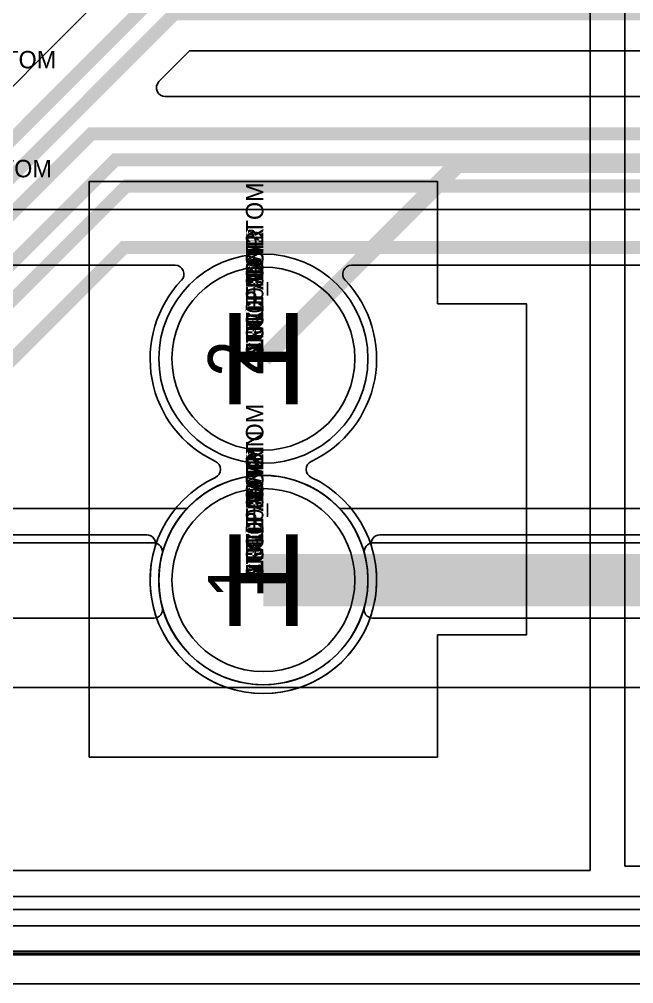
# Model space of a CAD drawing. Extents: x 0 to 323, y 0 to 320.
# Drawn here: x 51.7 to 58.75, y 0 to 11.06 of the extents above; entities that cross this region are included whole.
import ezdxf
from ezdxf.enums import TextEntityAlignment as Align

# ---------------------------------------------------------------- set-up
doc = ezdxf.new("R2010")
doc.units = 0
doc.header["$MEASUREMENT"] = 0
doc.layers.get('0').update_dxf_attribs({"linetype": 'CONTINUOUS'})
for name, color, linetype in [('BOARD_GEOMETRY_OUTLINE', 1, 'CONTINUOUS'), ('CDN_FIGURES', 7, 'CONTINUOUS'), ('ETCH_BOTTOM', 7, 'CONTINUOUS'), ('ETCH_GND', 3, 'CONTINUOUS'), ('ETCH_INT1', 4, 'CONTINUOUS'), ('ETCH_INT2', 5, 'CONTINUOUS'), ('ETCH_PWR', 6, 'CONTINUOUS'), ('ETCH_TOP', 2, 'CONTINUOUS'), ('MANUFACTURING_NCLEGEND-1-6', 8, 'CONTINUOUS'), ('PACKAGE_GEOMETRY_ASSEMBLY_TOP', 11, 'CONTINUOUS'), ('PACKAGE_GEOMETRY_PIN_NUMBER', 9, 'CONTINUOUS')]:
    doc.layers.add(name, color=color, linetype=linetype)

# ---------------------------------------------------------------- blocks, each defined once
blk = doc.blocks.new('PAD_INFO')
for tag in ['SHAPE_TYPE', 'PAD_HEIGHT', 'PAD_LAYER', 'PAD_TYPE', 'PAD_WIDTH']:
    blk.add_attdef(tag, (0, 0), '', height=0.2)
at = {"flags": 2}
blk.add_attdef('CDN_TYPE', (0, 0), '', height=0.2, dxfattribs=at)
blk = doc.blocks.new('VIA0700X0300')
ref = blk.add_blockref('PAD_INFO', (0, 0))
ref.add_attrib('PAD_LAYER', 'ETCH_BOTTOM', (0, 0), dxfattribs={"height": 0.2})
ref.add_attrib('SHAPE_TYPE', 'NULL', (0, 0), dxfattribs={"height": 0.2})
ref.add_attrib('PAD_TYPE', 'ANTIPAD', (0, 0), dxfattribs={"height": 0.2})
ref.add_attrib('PAD_WIDTH', '0.000000', (0, 0), dxfattribs={"height": 0.2})
ref.add_attrib('PAD_HEIGHT', '0.000000', (0, 0), dxfattribs={"height": 0.2})
ref = blk.add_blockref('PAD_INFO', (0, 0))
ref.add_attrib('PAD_LAYER', 'ETCH_BOTTOM', (0, 0), dxfattribs={"height": 0.2})
ref.add_attrib('SHAPE_TYPE', 'NULL', (0, 0), dxfattribs={"height": 0.2})
ref.add_attrib('PAD_TYPE', 'THERMAL', (0, 0), dxfattribs={"height": 0.2})
ref.add_attrib('PAD_WIDTH', '0.000000', (0, 0), dxfattribs={"height": 0.2})
ref.add_attrib('PAD_HEIGHT', '0.000000', (0, 0), dxfattribs={"height": 0.2})
ref = blk.add_blockref('PAD_INFO', (0, 0))
ref.add_attrib('PAD_LAYER', 'ETCH_BOTTOM', (0, 0), dxfattribs={"height": 0.2})
ref.add_attrib('SHAPE_TYPE', 'CIRCLE', (0, 0), dxfattribs={"height": 0.2})
ref.add_attrib('PAD_TYPE', 'REGULAR', (0, 0), dxfattribs={"height": 0.2})
ref.add_attrib('PAD_WIDTH', '0.700000', (0, 0), dxfattribs={"height": 0.2})
ref.add_attrib('PAD_HEIGHT', '0.700000', (0, 0), dxfattribs={"height": 0.2})
for tag in ['CDN_TYPE', 'PIN']:
    blk.add_attdef(tag, (0, 0), '', height=0.2)
at = {"flags": 2}
for tag in ['PSTKNAME', 'BBV']:
    blk.add_attdef(tag, (0, 0), '', height=0.2, dxfattribs=at)
blk = doc.blocks.new('DRILL_INFO')
at = {"flags": 2}
blk.add_attdef('CDN_TYPE', (0, 0), '', height=0.2, dxfattribs=at)
for tag in ['FSHAPE', 'FCHAR', 'DRILL_HEIGHT', 'DIAMETER', 'PLATED', 'DRILL_WIDTH']:
    blk.add_attdef(tag, (0, 0), '', height=0.2)
blk = doc.blocks.new('CR2100X1500TH')
at = {"layer": 'ETCH_BOTTOM'}
blk.add_circle((0, 0), 1.05, dxfattribs=at)
at = {"layer": 'ETCH_GND'}
blk.add_circle((0, 0), 1.05, dxfattribs=at)
at = {"layer": 'ETCH_INT1'}
blk.add_circle((0, 0), 1.05, dxfattribs=at)
at = {"layer": 'ETCH_INT2'}
blk.add_circle((0, 0), 1.05, dxfattribs=at)
at = {"layer": 'ETCH_PWR'}
blk.add_circle((0, 0), 1.05, dxfattribs=at)
at = {"layer": 'ETCH_TOP'}
blk.add_circle((0, 0), 1.05, dxfattribs=at)
ref = blk.add_blockref('PAD_INFO', (0, 0))
ref.add_attrib('PAD_LAYER', 'ETCH_TOP', (0, 0), dxfattribs={"height": 0.2})
ref.add_attrib('SHAPE_TYPE', 'NULL', (0, 0), dxfattribs={"height": 0.2})
ref.add_attrib('PAD_TYPE', 'ANTIPAD', (0, 0), dxfattribs={"height": 0.2})
ref.add_attrib('PAD_WIDTH', '0.000000', (0, 0), dxfattribs={"height": 0.2})
ref.add_attrib('PAD_HEIGHT', '0.000000', (0, 0), dxfattribs={"height": 0.2})
ref = blk.add_blockref('PAD_INFO', (0, 0))
ref.add_attrib('PAD_LAYER', 'ETCH_GND', (0, 0), dxfattribs={"height": 0.2})
ref.add_attrib('SHAPE_TYPE', 'NULL', (0, 0), dxfattribs={"height": 0.2})
ref.add_attrib('PAD_TYPE', 'ANTIPAD', (0, 0), dxfattribs={"height": 0.2})
ref.add_attrib('PAD_WIDTH', '0.000000', (0, 0), dxfattribs={"height": 0.2})
ref.add_attrib('PAD_HEIGHT', '0.000000', (0, 0), dxfattribs={"height": 0.2})
ref = blk.add_blockref('PAD_INFO', (0, 0))
ref.add_attrib('PAD_LAYER', 'ETCH_INT1', (0, 0), dxfattribs={"height": 0.2})
ref.add_attrib('SHAPE_TYPE', 'NULL', (0, 0), dxfattribs={"height": 0.2})
ref.add_attrib('PAD_TYPE', 'ANTIPAD', (0, 0), dxfattribs={"height": 0.2})
ref.add_attrib('PAD_WIDTH', '0.000000', (0, 0), dxfattribs={"height": 0.2})
ref.add_attrib('PAD_HEIGHT', '0.000000', (0, 0), dxfattribs={"height": 0.2})
ref = blk.add_blockref('PAD_INFO', (0, 0))
ref.add_attrib('PAD_LAYER', 'ETCH_INT2', (0, 0), dxfattribs={"height": 0.2})
ref.add_attrib('SHAPE_TYPE', 'NULL', (0, 0), dxfattribs={"height": 0.2})
ref.add_attrib('PAD_TYPE', 'ANTIPAD', (0, 0), dxfattribs={"height": 0.2})
ref.add_attrib('PAD_WIDTH', '0.000000', (0, 0), dxfattribs={"height": 0.2})
ref.add_attrib('PAD_HEIGHT', '0.000000', (0, 0), dxfattribs={"height": 0.2})
ref = blk.add_blockref('PAD_INFO', (0, 0))
ref.add_attrib('PAD_LAYER', 'ETCH_PWR', (0, 0), dxfattribs={"height": 0.2})
ref.add_attrib('SHAPE_TYPE', 'NULL', (0, 0), dxfattribs={"height": 0.2})
ref.add_attrib('PAD_TYPE', 'ANTIPAD', (0, 0), dxfattribs={"height": 0.2})
ref.add_attrib('PAD_WIDTH', '0.000000', (0, 0), dxfattribs={"height": 0.2})
ref.add_attrib('PAD_HEIGHT', '0.000000', (0, 0), dxfattribs={"height": 0.2})
ref = blk.add_blockref('PAD_INFO', (0, 0))
ref.add_attrib('PAD_LAYER', 'ETCH_BOTTOM', (0, 0), dxfattribs={"height": 0.2})
ref.add_attrib('SHAPE_TYPE', 'NULL', (0, 0), dxfattribs={"height": 0.2})
ref.add_attrib('PAD_TYPE', 'ANTIPAD', (0, 0), dxfattribs={"height": 0.2})
ref.add_attrib('PAD_WIDTH', '0.000000', (0, 0), dxfattribs={"height": 0.2})
ref.add_attrib('PAD_HEIGHT', '0.000000', (0, 0), dxfattribs={"height": 0.2})
ref = blk.add_blockref('PAD_INFO', (0, 0))
ref.add_attrib('PAD_LAYER', 'ETCH_TOP', (0, 0), dxfattribs={"height": 0.2})
ref.add_attrib('SHAPE_TYPE', 'NULL', (0, 0), dxfattribs={"height": 0.2})
ref.add_attrib('PAD_TYPE', 'THERMAL', (0, 0), dxfattribs={"height": 0.2})
ref.add_attrib('PAD_WIDTH', '0.000000', (0, 0), dxfattribs={"height": 0.2})
ref.add_attrib('PAD_HEIGHT', '0.000000', (0, 0), dxfattribs={"height": 0.2})
ref = blk.add_blockref('PAD_INFO', (0, 0))
ref.add_attrib('PAD_LAYER', 'ETCH_GND', (0, 0), dxfattribs={"height": 0.2})
ref.add_attrib('SHAPE_TYPE', 'NULL', (0, 0), dxfattribs={"height": 0.2})
ref.add_attrib('PAD_TYPE', 'THERMAL', (0, 0), dxfattribs={"height": 0.2})
ref.add_attrib('PAD_WIDTH', '0.000000', (0, 0), dxfattribs={"height": 0.2})
ref.add_attrib('PAD_HEIGHT', '0.000000', (0, 0), dxfattribs={"height": 0.2})
ref = blk.add_blockref('PAD_INFO', (0, 0))
ref.add_attrib('PAD_LAYER', 'ETCH_INT1', (0, 0), dxfattribs={"height": 0.2})
ref.add_attrib('SHAPE_TYPE', 'NULL', (0, 0), dxfattribs={"height": 0.2})
ref.add_attrib('PAD_TYPE', 'THERMAL', (0, 0), dxfattribs={"height": 0.2})
ref.add_attrib('PAD_WIDTH', '0.000000', (0, 0), dxfattribs={"height": 0.2})
ref.add_attrib('PAD_HEIGHT', '0.000000', (0, 0), dxfattribs={"height": 0.2})
ref = blk.add_blockref('PAD_INFO', (0, 0))
ref.add_attrib('PAD_LAYER', 'ETCH_INT2', (0, 0), dxfattribs={"height": 0.2})
ref.add_attrib('SHAPE_TYPE', 'NULL', (0, 0), dxfattribs={"height": 0.2})
ref.add_attrib('PAD_TYPE', 'THERMAL', (0, 0), dxfattribs={"height": 0.2})
ref.add_attrib('PAD_WIDTH', '0.000000', (0, 0), dxfattribs={"height": 0.2})
ref.add_attrib('PAD_HEIGHT', '0.000000', (0, 0), dxfattribs={"height": 0.2})
ref = blk.add_blockref('PAD_INFO', (0, 0))
ref.add_attrib('PAD_LAYER', 'ETCH_PWR', (0, 0), dxfattribs={"height": 0.2})
ref.add_attrib('SHAPE_TYPE', 'NULL', (0, 0), dxfattribs={"height": 0.2})
ref.add_attrib('PAD_TYPE', 'THERMAL', (0, 0), dxfattribs={"height": 0.2})
ref.add_attrib('PAD_WIDTH', '0.000000', (0, 0), dxfattribs={"height": 0.2})
ref.add_attrib('PAD_HEIGHT', '0.000000', (0, 0), dxfattribs={"height": 0.2})
ref = blk.add_blockref('PAD_INFO', (0, 0))
ref.add_attrib('PAD_LAYER', 'ETCH_BOTTOM', (0, 0), dxfattribs={"height": 0.2})
ref.add_attrib('SHAPE_TYPE', 'NULL', (0, 0), dxfattribs={"height": 0.2})
ref.add_attrib('PAD_TYPE', 'THERMAL', (0, 0), dxfattribs={"height": 0.2})
ref.add_attrib('PAD_WIDTH', '0.000000', (0, 0), dxfattribs={"height": 0.2})
ref.add_attrib('PAD_HEIGHT', '0.000000', (0, 0), dxfattribs={"height": 0.2})
ref = blk.add_blockref('PAD_INFO', (0, 0))
ref.add_attrib('PAD_LAYER', 'ETCH_TOP', (0, 0), dxfattribs={"height": 0.2})
ref.add_attrib('SHAPE_TYPE', 'CIRCLE', (0, 0), dxfattribs={"height": 0.2})
ref.add_attrib('PAD_TYPE', 'REGULAR', (0, 0), dxfattribs={"height": 0.2})
ref.add_attrib('PAD_WIDTH', '2.100000', (0, 0), dxfattribs={"height": 0.2})
ref.add_attrib('PAD_HEIGHT', '2.100000', (0, 0), dxfattribs={"height": 0.2})
ref = blk.add_blockref('PAD_INFO', (0, 0))
ref.add_attrib('PAD_LAYER', 'ETCH_GND', (0, 0), dxfattribs={"height": 0.2})
ref.add_attrib('SHAPE_TYPE', 'CIRCLE', (0, 0), dxfattribs={"height": 0.2})
ref.add_attrib('PAD_TYPE', 'REGULAR', (0, 0), dxfattribs={"height": 0.2})
ref.add_attrib('PAD_WIDTH', '2.100000', (0, 0), dxfattribs={"height": 0.2})
ref.add_attrib('PAD_HEIGHT', '2.100000', (0, 0), dxfattribs={"height": 0.2})
ref = blk.add_blockref('PAD_INFO', (0, 0))
ref.add_attrib('PAD_LAYER', 'ETCH_INT1', (0, 0), dxfattribs={"height": 0.2})
ref.add_attrib('SHAPE_TYPE', 'CIRCLE', (0, 0), dxfattribs={"height": 0.2})
ref.add_attrib('PAD_TYPE', 'REGULAR', (0, 0), dxfattribs={"height": 0.2})
ref.add_attrib('PAD_WIDTH', '2.100000', (0, 0), dxfattribs={"height": 0.2})
ref.add_attrib('PAD_HEIGHT', '2.100000', (0, 0), dxfattribs={"height": 0.2})
ref = blk.add_blockref('PAD_INFO', (0, 0))
ref.add_attrib('PAD_LAYER', 'ETCH_INT2', (0, 0), dxfattribs={"height": 0.2})
ref.add_attrib('SHAPE_TYPE', 'CIRCLE', (0, 0), dxfattribs={"height": 0.2})
ref.add_attrib('PAD_TYPE', 'REGULAR', (0, 0), dxfattribs={"height": 0.2})
ref.add_attrib('PAD_WIDTH', '2.100000', (0, 0), dxfattribs={"height": 0.2})
ref.add_attrib('PAD_HEIGHT', '2.100000', (0, 0), dxfattribs={"height": 0.2})
ref = blk.add_blockref('PAD_INFO', (0, 0))
ref.add_attrib('PAD_LAYER', 'ETCH_PWR', (0, 0), dxfattribs={"height": 0.2})
ref.add_attrib('SHAPE_TYPE', 'CIRCLE', (0, 0), dxfattribs={"height": 0.2})
ref.add_attrib('PAD_TYPE', 'REGULAR', (0, 0), dxfattribs={"height": 0.2})
ref.add_attrib('PAD_WIDTH', '2.100000', (0, 0), dxfattribs={"height": 0.2})
ref.add_attrib('PAD_HEIGHT', '2.100000', (0, 0), dxfattribs={"height": 0.2})
ref = blk.add_blockref('PAD_INFO', (0, 0))
ref.add_attrib('PAD_LAYER', 'ETCH_BOTTOM', (0, 0), dxfattribs={"height": 0.2})
ref.add_attrib('SHAPE_TYPE', 'CIRCLE', (0, 0), dxfattribs={"height": 0.2})
ref.add_attrib('PAD_TYPE', 'REGULAR', (0, 0), dxfattribs={"height": 0.2})
ref.add_attrib('PAD_WIDTH', '2.100000', (0, 0), dxfattribs={"height": 0.2})
ref.add_attrib('PAD_HEIGHT', '2.100000', (0, 0), dxfattribs={"height": 0.2})
ref = blk.add_blockref('DRILL_INFO', (0, 0))
ref.add_attrib('DIAMETER', '1.500000', (0, 0), dxfattribs={"height": 0.2})
ref.add_attrib('PLATED', 'PLATED', (0, 0), dxfattribs={"height": 0.2})
ref.add_attrib('FSHAPE', 'CIRCLE', (0, 0), dxfattribs={"height": 0.2})
ref.add_attrib('FCHAR', 'H', (0, 0), dxfattribs={"height": 0.2})
ref.add_attrib('DRILL_WIDTH', '2.100000', (0, 0), dxfattribs={"height": 0.2})
ref.add_attrib('DRILL_HEIGHT', '2.100000', (0, 0), dxfattribs={"height": 0.2})
for tag in ['CDN_TYPE', 'PIN']:
    blk.add_attdef(tag, (0, 0), '', height=0.2)
at = {"flags": 2}
for tag in ['PSTKNAME', 'BBV']:
    blk.add_attdef(tag, (0, 0), '', height=0.2, dxfattribs=at)
blk = doc.blocks.new('F535')
at = {"layer": 'PACKAGE_GEOMETRY_ASSEMBLY_TOP'}
blk.add_lwpolyline([(-3.3, 2), (3.3, 2), (3.3, -2), (1.9, -2), (1.9, -3.02), (-1.9, -3.02), (-1.9, -2), (-3.3, -2)], close=True, dxfattribs=at)
at = {"layer": 'ETCH_TOP'}
ref = blk.add_blockref('CR2100X1500TH', (-1.27, 0), dxfattribs=at)
ref.add_attrib('CDN_TYPE', 'PIN', (0, 0), dxfattribs={"height": 0.2})
ref.add_attrib('PIN', '1', (0, 0), dxfattribs={"height": 0.2})
ref = blk.add_blockref('CR2100X1500TH', (1.27, 0), dxfattribs=at)
ref.add_attrib('CDN_TYPE', 'PIN', (0, 0), dxfattribs={"height": 0.2})
ref.add_attrib('PIN', '2', (0, 0), dxfattribs={"height": 0.2})
at = {"flags": 2}
for tag in ['SYMBOL_TYPE', 'CDN_TYPE', 'REFDES']:
    blk.add_attdef(tag, (0, 0), '', height=0.2, dxfattribs=at)
blk = doc.blocks.new('FIGURE_CIRCLE')
at = {"layer": 'CDN_FIGURES'}
blk.add_circle((0, 0), 0.5, dxfattribs=at)

msp = doc.modelspace()

# ---------------------------------------------------------------- linework, layer by layer
at = {"layer": 'BOARD_GEOMETRY_OUTLINE'}
msp.add_lwpolyline([(0, 116.6), (0, 118.2), (190.2, 118.2), (190.2, 0), (0, 0), (0, 118.2)], dxfattribs=at)
at = {"layer": 'ETCH_BOTTOM'}
msp.add_lwpolyline([(0.135, 0.375), (0.135, 117.746), (189.669, 117.746), (189.669, 0.375)], close=True, dxfattribs=at)
for points, format in [([(74.65, 40.45, 0.15, 0.15, 0), (72.625, 38.425, 0.15, 0.15, 0), (72.625, 34.112, 0.15, 0.15, 0), (72.375, 33.862, 0.15, 0.15, 0), (72.375, 18.337, 0.15, 0.15, 0), (65.162, 11.125, 0.15, 0.15, 0), (53.478, 11.125, 0.15, 0.15, 0), (50.678, 8.325, 0.15, 0.15, 0), (36.225, 8.325, 0.15, 0.15, 0), (33.85, 10.7, 0.15, 0.15, 0)], "xyseb"), ([(29.65, 9.45, 0.15, 0.15, 0), (31.075, 8.025, 0.15, 0.15, 0), (50.802, 8.025, 0.15, 0.15, 0), (52.527, 9.75, 0.15, 0.15, 0), (64.212, 9.75, 0.15, 0.15, 0), (72.675, 18.213, 0.15, 0.15, 0), (72.675, 33.737, 0.15, 0.15, 0), (72.925, 33.987, 0.15, 0.15, 0), (72.925, 35.225, 0.15, 0.15, 0), (73.2, 35.5, 0.15, 0.15, 0)], "xyseb"), ([(72.05, 34.35, 0.15, 0.15, 0), (72.05, 31.1, 0.15, 0.15, 0), (72.075, 31.075, 0.15, 0.15, 0), (72.075, 18.462, 0.15, 0.15, 0), (65.038, 11.425, 0.15, 0.15, 0), (53.353, 11.425, 0.15, 0.15, 0), (50.553, 8.625, 0.15, 0.15, 0), (37.825, 8.625, 0.15, 0.15, 0), (31.75, 14.7, 0.15, 0.15, 0), (31.75, 22.6, 0.15, 0.15, 0)], "xyseb"), ([(27.05, 9.3, 0.15, 0.15, 0), (28.625, 7.725, 0.15, 0.15, 0), (51.076, 7.725, 0.15, 0.15, 0), (52.801, 9.45, 0.15, 0.15, 0), (64.336, 9.45, 0.15, 0.15, 0), (73.35, 18.464, 0.15, 0.15, 0), (73.35, 33.05, 0.15, 0.15, 0)], "xyseb"), ([(74.2, 32.05, 0.15, 0.15, 0), (74.2, 17.587, 0.15, 0.15, 0), (65.763, 9.15, 0.15, 0.15, 0), (52.926, 9.15, 0.15, 0.15, 0), (51.201, 7.425, 0.15, 0.15, 0), (26.425, 7.425, 0.15, 0.15, 0), (24.5, 9.35, 0.15, 0.15, 0), (24.45, 9.35, 0.15, 0.15, 0)], "xyseb"), ([(84.25, 12.226, -0.561279), (83.355, 11.728), (83.321, 11.747), (74.154, 2.58), (63.399, 2.58), (62.519, 3.46), (62.487, 3.446, -0.647632), (60.709, 5.017, 0.505832), (60.612, 5.149), (55.838, 5.149, 0.505832), (55.741, 5.017, -1.359759), (53.259, 5.017, 0.505832), (53.162, 5.149), (50.205, 5.149)], "xyb"), ([(78.4, 11.6, 0.15, 0.15, 0), (75.195, 8.395, 0.15, 0.15, 0), (73.222, 8.395, 0.15, 0.15, 0), (72.475, 7.648, 0.15, 0.15, 0), (72.475, 7.502, 0.15, 0.15, 0), (68.278, 3.305, 0.15, 0.15, 0), (67.222, 3.305, 0.15, 0.15, 0), (63.225, 7.302, 0.15, 0.15, 0), (63.225, 7.698, 0.15, 0.15, 0), (62.478, 8.445, 0.15, 0.15, 0), (52.9, 8.445, 0.15, 0.15, 0), (48.57, 4.115, 0.15, 0.15, 0)], "xyseb")]:
    msp.add_lwpolyline(points, format=format, dxfattribs=at)
for points in [[(50.25, 9.05), (50.25, 11.119), (49.369, 12), (50.25, 12.881), (50.25, 14.339), (50.425, 14.339), (56.477, 20.39, -0.668179), (56.65, 20.319), (56.65, 16.55), (57.504, 16.55), (57.518, 16.523, 0.217433), (57.911, 16.216), (57.95, 16.207), (57.95, 13.6), (61.5, 13.6), (61.5, 13.225), (63.781, 13.225), (63.781, 11.85), (53.177, 11.85), (50.377, 9.05)], [(53.374, 10.175, -0.668179), (53.302, 10.348), (53.654, 10.7), (63.781, 10.7), (63.781, 10.175)]]:
    msp.add_lwpolyline(points, format="xyb", close=True, dxfattribs=at)
at = {"layer": 'ETCH_GND'}
msp.add_lwpolyline([(189.5, 0.35), (0.1, 0.35), (0.1, 117.55), (189.5, 117.55)], close=True, dxfattribs=at)
for points in [[(68.92, 4.311, 0.464439), (69.02, 4.193), (69.403, 4.193), (69.403, 15.277), (70.847, 15.277), (70.847, 3.398), (67.958, 3.398), (67.954, 3.397, -0.085611), (67.546, 3.397), (67.542, 3.398), (28.647, 3.398), (28.647, 4.193), (53.242, 4.193, 0.492675), (53.34, 4.321, -1.301937), (55.66, 4.321, 0.492675), (55.758, 4.193), (60.693, 4.193, 0.492675), (60.791, 4.321, -1.301937), (63.109, 4.321, 0.492675), (63.208, 4.193), (66.48, 4.193, 0.464439), (66.58, 4.311, -1.25553), (68.92, 4.311)], [(55.7, 7.17, 1), (53.3, 7.17, 1)]]:
    msp.add_lwpolyline(points, format="xyb", close=True, dxfattribs=at)
at = {"layer": 'ETCH_INT1'}
msp.add_lwpolyline([(189.747, 0.331), (0.416, 0.331), (0.416, 117.577), (189.747, 117.577)], close=True, dxfattribs=at)
for points in [[(163.162, 0.85), (23.688, 0.85), (20.657, 3.881), (16.885, 3.881), (16.885, 33.296), (50.367, 33.296), (50.367, 52.059), (47.791, 54.634), (47.791, 69.928), (47.8, 69.93), (47.8, 70.669), (47.791, 70.672), (47.791, 75.866), (50.084, 78.159), (81.942, 78.159), (81.942, 80.416), (83.884, 82.359), (86.742, 82.359)], [(163.1, 1), (23.75, 1)]]:
    msp.add_lwpolyline(points, dxfattribs=at)
msp.add_lwpolyline([(54.5, 8.37, 1), (54.5, 5.97, 1)], format="xyb", close=True, dxfattribs=at)
for points in [[(106.049, 5.45), (74.577, 5.45), (74.562, 5.463, 0.389874), (72.938, 5.463), (72.923, 5.45), (68.577, 5.45), (68.562, 5.463, 0.389874), (66.938, 5.463), (66.923, 5.45), (62.827, 5.45), (62.812, 5.465, 0.423286), (61.088, 5.465), (61.074, 5.45), (55.377, 5.45), (55.362, 5.465, 0.423286), (53.638, 5.465), (53.623, 5.45), (34.3, 5.45)], [(34.252, 5.058), (53.24, 5.058, -0.490447), (53.338, 4.931, 1.29234), (55.662, 4.931, -0.490447), (55.76, 5.058), (60.69, 5.058, -0.490447), (60.788, 4.931, 1.29234), (63.112, 4.931, -0.490447), (63.21, 5.058), (66.504, 5.058, -0.502989), (66.601, 4.927, 1.144428), (68.95, 4.551), (68.951, 4.6), (72.549, 4.6), (72.55, 4.551, 0.975713), (74.95, 4.551), (74.951, 4.6), (80.656, 4.6, -0.519028), (80.751, 4.464, 1.42085), (82.728, 4.464, -0.519028), (82.824, 4.6), (83.196, 4.6, -0.519028), (83.291, 4.464, 1.42085), (85.269, 4.464, -0.519028)]]:
    msp.add_lwpolyline(points, format="xyb", dxfattribs=at)
at = {"layer": 'ETCH_INT2'}
msp.add_lwpolyline([(189.88, 0.665), (0.485, 0.665), (0.485, 117.596), (189.88, 117.596)], close=True, dxfattribs=at)
msp.add_lwpolyline([(30.027, 8.88), (63.856, 8.88), (63.856, 16.496), (64.786, 16.496), (64.786, 8.241), (62.962, 8.241, 0.660641), (62.889, 8.069, -0.513679), (62.5, 5.992, 0.636779), (62.5, 5.808, -4.507415), (61.4, 5.808, 0.636779), (61.4, 5.992, -0.513679), (61.011, 8.069, 0.660641), (60.938, 8.241), (55.512, 8.241, 0.660641), (55.439, 8.069, -0.513679), (55.05, 5.992, 0.636779), (55.05, 5.808, -4.507415), (53.95, 5.808, 0.636779), (53.95, 5.992, -0.513679), (53.561, 8.069, 0.660641), (53.488, 8.241), (17.699, 8.241)], format="xyb", dxfattribs=at)
at = {"layer": 'ETCH_PWR'}
msp.add_lwpolyline([(188.75, 1.35), (58.65, 1.35), (58.65, 17.9), (58.895, 18.145), (58.93, 18.115, 0.415084), (59.636, 18.182), (59.651, 18.2), (62.795, 18.2, 0.0051), (62.805, 18.2), (63.15, 18.2), (64.6, 19.65), (64.6, 24.148), (64.646, 24.152, 0.91207), (64.646, 25.148), (64.6, 25.152), (64.6, 25.8), (64.651, 25.8, 0.998801), (64.651, 26.8), (64.6, 26.8), (64.6, 29.65), (63.65, 30.6), (46.4, 30.6)], format="xyb", dxfattribs=at)
msp.add_lwpolyline([(58.25, 14.432), (58.25, 1.3), (1.05, 1.3)], dxfattribs=at)
for points in [[(54.5, 8.37, 1), (54.5, 5.97, 1)], [(54.5, 5.83, 1), (54.5, 3.43, 1)]]:
    msp.add_lwpolyline(points, format="xyb", close=True, dxfattribs=at)
at = {"layer": 'ETCH_TOP'}
for points in [[(54.5, 7.17, 0.2, 0.2, 0), (56.73, 9.4, 0.2, 0.2, 0), (67.7, 9.4, 0.2, 0.2, 0), (74.15, 15.85, 0.2, 0.2, 0), (80.5, 15.85, 0.2, 0.2, 0)], [(54.5, 4.63, 0.6, 0.6, 0), (61.95, 4.63, 0.6, 0.6, 0)]]:
    msp.add_lwpolyline(points, format="xyseb", dxfattribs=at)

# ---------------------------------------------------------------- block references
at = {"rotation": 90}
msp.add_blockref('F535', (54.5, 5.9), dxfattribs=at)
at = {"layer": 'ETCH_TOP'}
for p in [(50.1, 10.5), (50.05, 9.25)]:
    msp.add_blockref('VIA0700X0300', p, dxfattribs=at)
at = {"layer": 'MANUFACTURING_NCLEGEND-1-6', "xscale": 2.1, "yscale": 2.1}
for p in [(54.5, 7.17), (54.5, 4.63)]:
    msp.add_blockref('FIGURE_CIRCLE', p, dxfattribs=at)

# ---------------------------------------------------------------- texts
at = {"layer": 'MANUFACTURING_NCLEGEND-1-6'}
for p in [(54.5, 7.17), (54.5, 4.63)]:
    msp.add_text('H', height=1.05, dxfattribs=at).set_placement(p, align=Align.MIDDLE_CENTER)
at = {"layer": 'PACKAGE_GEOMETRY_PIN_NUMBER', "width": 0.87874}
for s, p in [('2', (54.5, 7.17)), ('1', (54.5, 4.63))]:
    msp.add_text(s, height=0.635, rotation=90, dxfattribs=at).set_placement(p, align=Align.CENTER)

doc.saveas('drawing.dxf')
